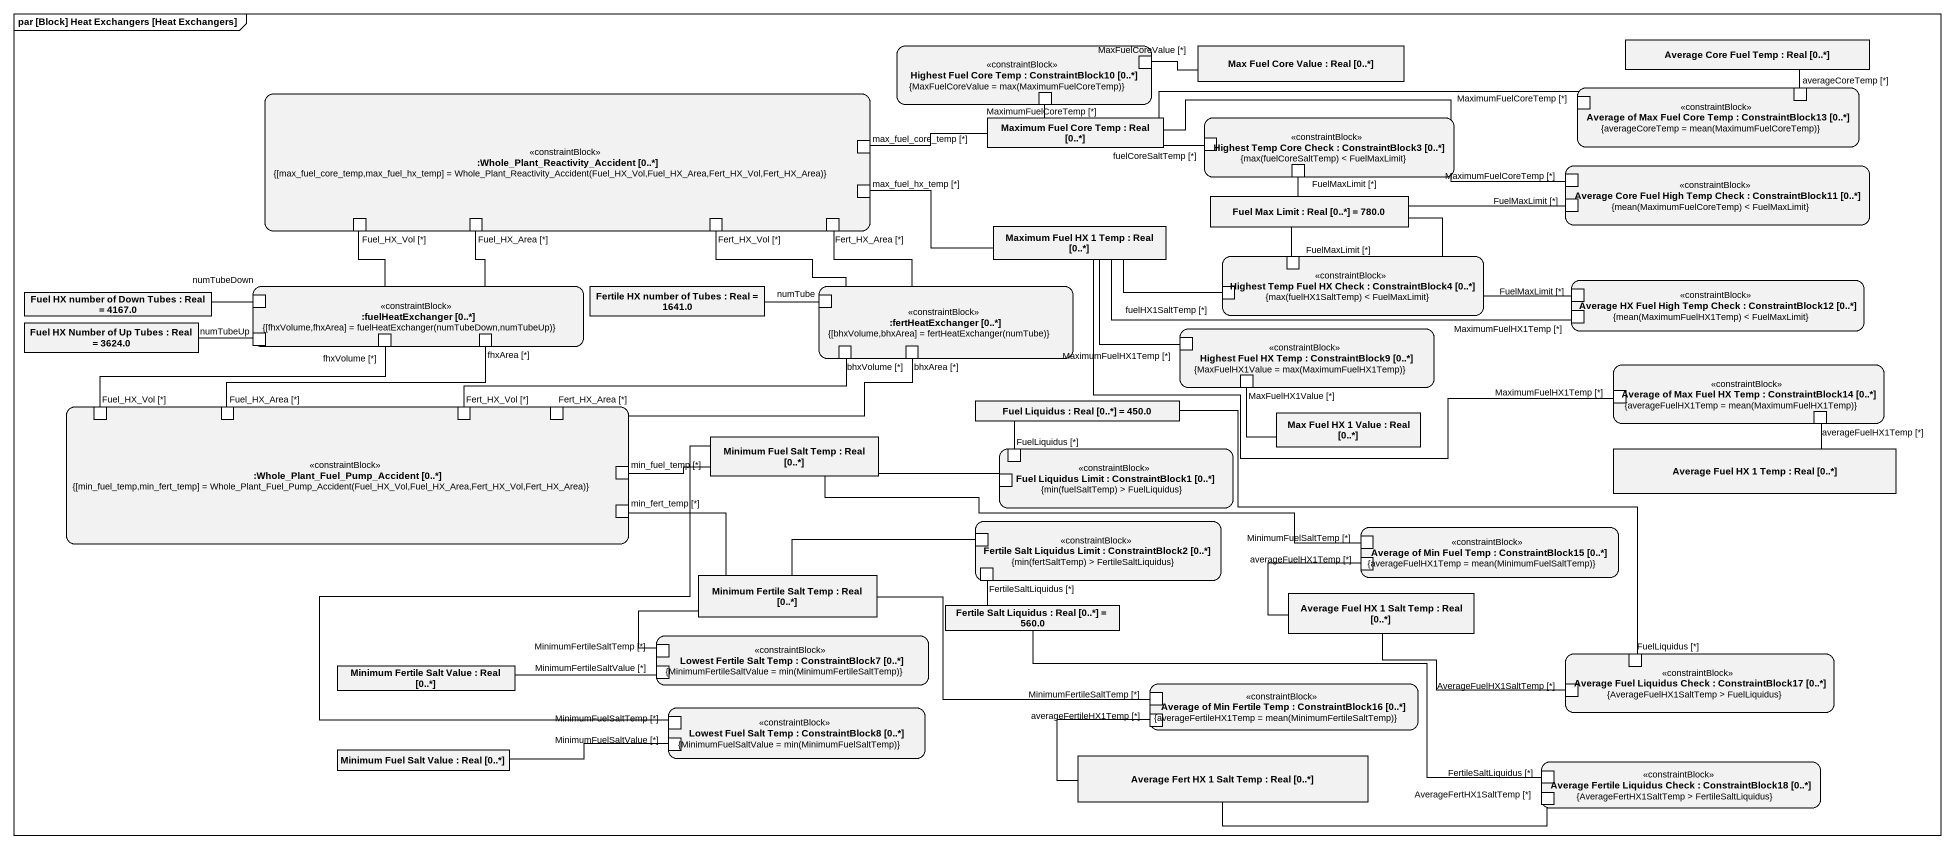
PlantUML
@startuml
mainframe par [Block] Heat Exchangers [Heat Exchangers]
rectangle "Highest Fuel Core Temp : ConstraintBlock10 [0..*]\n{MaxFuelCoreValue = max(MaximumFuelCoreTemp)}" as Highest_Fuel_Core_Temp <<constraintBlock>> {
  port "MaxFuelCoreValue [*]" as MaxFuelCoreValue
  port "MaximumFuelCoreTemp [*]" as MaximumFuelCoreTemp
}
rectangle "Max Fuel Core Value : Real [0..*]" as Max_Fuel_Core_Value
rectangle "Average Core Fuel Temp : Real [0..*]" as Average_Core_Fuel_Temp
rectangle "Average of Max Fuel Core Temp : ConstraintBlock13 [0..*]\n{averageCoreTemp = mean(MaximumFuelCoreTemp)}" as Average_of_Max_Fuel_Core <<constraintBlock>> {
  port "averageCoreTemp [*]" as averageCoreTemp
  port "MaximumFuelCoreTemp [*]" as MaximumFuelCoreTemp_2
}
rectangle ":Whole_Plant_Reactivity_Accident [0..*]\n{[max_fuel_core_temp,max_fuel_hx_temp] = Whole_Plant_Reactivity_Accident(Fuel_HX_Vol,Fuel_HX_Area,Fert_HX_Vol,Fert_HX_Area)}" as Whole_Plant_Reactivity <<constraintBlock>> {
  port "max_fuel_core_temp [*]" as max_fuel_core_temp
  port "max_fuel_hx_temp [*]" as max_fuel_hx_temp
  port "Fuel_HX_Vol [*]" as Fuel_HX_Vol
  port "Fuel_HX_Area [*]" as Fuel_HX_Area
  port "Fert_HX_Vol [*]" as Fert_HX_Vol
  port "Fert_HX_Area [*]" as Fert_HX_Area
}
rectangle "Maximum Fuel Core Temp : Real [0..*]" as Maximum_Fuel_Core_Temp
rectangle "Highest Temp Core Check : ConstraintBlock3 [0..*]\n{max(fuelCoreSaltTemp) < FuelMaxLimit}" as Highest_Temp_Core_Check <<constraintBlock>> {
  port "fuelCoreSaltTemp [*]" as fuelCoreSaltTemp
  port "FuelMaxLimit [*]" as FuelMaxLimit
}
rectangle "Average Core Fuel High Temp Check : ConstraintBlock11 [0..*]\n{mean(MaximumFuelCoreTemp) < FuelMaxLimit}" as Average_Core_Fuel_High_Temp <<constraintBlock>> {
  port "FuelMaxLimit [*]" as FuelMaxLimit_2
  port "MaximumFuelCoreTemp [*]" as MaximumFuelCoreTemp_3
}
rectangle "Fuel Max Limit : Real [0..*] = 780.0" as Fuel_Max_Limit
rectangle "Maximum Fuel HX 1 Temp : Real [0..*]" as Maximum_Fuel_HX_1_Temp
rectangle "Highest Temp Fuel HX Check : ConstraintBlock4 [0..*]\n{max(fuelHX1SaltTemp) < FuelMaxLimit}" as Highest_Temp_Fuel_HX_Check <<constraintBlock>> {
  port "FuelMaxLimit [*]" as FuelMaxLimit_3
  port "fuelHX1SaltTemp [*]" as fuelHX1SaltTemp
}
rectangle "Average HX Fuel High Temp Check : ConstraintBlock12 [0..*]\n{mean(MaximumFuelHX1Temp) < FuelMaxLimit}" as Average_HX_Fuel_High_Temp <<constraintBlock>> {
  port "FuelMaxLimit [*]" as FuelMaxLimit_4
  port "MaximumFuelHX1Temp [*]" as MaximumFuelHX1Temp
}
rectangle "Fuel HX Number of Up Tubes : Real = 3624.0" as Fuel_HX_Number_of_Up_Tubes
rectangle "Fuel HX number of Down Tubes : Real = 4167.0" as Fuel_HX_number_of_Down_Tubes
rectangle ":fuelHeatExchanger [0..*]\n{[fhxVolume,fhxArea] = fuelHeatExchanger(numTubeDown,numTubeUp)}" as fuelHeatExchanger_0 <<constraintBlock>> {
  port numTubeDown
  port numTubeUp
  port "fhxVolume [*]" as fhxVolume
  port "fhxArea [*]" as fhxArea
}
rectangle "Fertile HX number of Tubes : Real = 1641.0" as Fertile_HX_number_of_Tubes
rectangle ":fertHeatExchanger [0..*]\n{[bhxVolume,bhxArea] = fertHeatExchanger(numTube)}" as fertHeatExchanger_0 <<constraintBlock>> {
  port numTube
  port "bhxVolume [*]" as bhxVolume
  port "bhxArea [*]" as bhxArea
}
rectangle "Highest Fuel HX Temp : ConstraintBlock9 [0..*]\n{MaxFuelHX1Value = max(MaximumFuelHX1Temp)}" as Highest_Fuel_HX_Temp <<constraintBlock>> {
  port "MaximumFuelHX1Temp [*]" as MaximumFuelHX1Temp_2
  port "MaxFuelHX1Value [*]" as MaxFuelHX1Value
}
rectangle "Fuel Liquidus : Real [0..*] = 450.0" as Fuel_Liquidus
rectangle "Average of Max Fuel HX Temp : ConstraintBlock14 [0..*]\n{averageFuelHX1Temp = mean(MaximumFuelHX1Temp)}" as Average_of_Max_Fuel_HX_Temp <<constraintBlock>> {
  port "MaximumFuelHX1Temp [*]" as MaximumFuelHX1Temp_3
  port "averageFuelHX1Temp [*]" as averageFuelHX1Temp
}
rectangle ":Whole_Plant_Fuel_Pump_Accident [0..*]\n{[min_fuel_temp,min_fert_temp] = Whole_Plant_Fuel_Pump_Accident(Fuel_HX_Vol,Fuel_HX_Area,Fert_HX_Vol,Fert_HX_Area)}" as Whole_Plant_Fuel_Pump <<constraintBlock>> {
  port "Fuel_HX_Vol [*]" as Fuel_HX_Vol_2
  port "Fuel_HX_Area [*]" as Fuel_HX_Area_2
  port "Fert_HX_Vol [*]" as Fert_HX_Vol_2
  port "Fert_HX_Area [*]" as Fert_HX_Area_2
  port "min_fuel_temp [*]" as min_fuel_temp
  port "min_fert_temp [*]" as min_fert_temp
}
rectangle "Minimum Fuel Salt Temp : Real [0..*]" as Minimum_Fuel_Salt_Temp
rectangle "Max Fuel HX 1 Value : Real [0..*]" as Max_Fuel_HX_1_Value
rectangle "Fuel Liquidus Limit : ConstraintBlock1 [0..*]\n{min(fuelSaltTemp) > FuelLiquidus}" as Fuel_Liquidus_Limit <<constraintBlock>> {
  port " " as port1
  port "FuelLiquidus [*]" as FuelLiquidus
}
rectangle "Average Fuel HX 1 Temp : Real [0..*]" as Average_Fuel_HX_1_Temp
rectangle "Fertile Salt Liquidus Limit : ConstraintBlock2 [0..*]\n{min(fertSaltTemp) > FertileSaltLiquidus}" as Fertile_Salt_Liquidus_Limit <<constraintBlock>> {
  port " " as port2
  port "FertileSaltLiquidus [*]" as FertileSaltLiquidus
}
rectangle "Average of Min Fuel Temp : ConstraintBlock15 [0..*]\n{averageFuelHX1Temp = mean(MinimumFuelSaltTemp)}" as Average_of_Min_Fuel_Temp <<constraintBlock>> {
  port "MinimumFuelSaltTemp [*]" as MinimumFuelSaltTemp
  port "averageFuelHX1Temp [*]" as averageFuelHX1Temp_2
}
rectangle "Minimum Fertile Salt Temp : Real [0..*]" as Minimum_Fertile_Salt_Temp
rectangle "Average Fuel HX 1 Salt Temp : Real [0..*]" as Average_Fuel_HX_1_Salt_Temp
rectangle "Fertile Salt Liquidus : Real [0..*] = 560.0" as Fertile_Salt_Liquidus
rectangle "Minimum Fertile Salt Value : Real [0..*]" as Minimum_Fertile_Salt_Value
rectangle "Lowest Fertile Salt Temp : ConstraintBlock7 [0..*]\n{MinimumFertileSaltValue = min(MinimumFertileSaltTemp)}" as Lowest_Fertile_Salt_Temp <<constraintBlock>> {
  port "MinimumFertileSaltTemp [*]" as MinimumFertileSaltTemp
  port "MinimumFertileSaltValue [*]" as MinimumFertileSaltValue
}
rectangle "Average Fuel Liquidus Check : ConstraintBlock17 [0..*]\n{AverageFuelHX1SaltTemp > FuelLiquidus}" as Average_Fuel_Liquidus_Check <<constraintBlock>> {
  port "FuelLiquidus [*]" as FuelLiquidus_2
  port "AverageFuelHX1SaltTemp [*]" as AverageFuelHX1SaltTemp
}
rectangle "Lowest Fuel Salt Temp : ConstraintBlock8 [0..*]\n{MinimumFuelSaltValue = min(MinimumFuelSaltTemp)}" as Lowest_Fuel_Salt_Temp <<constraintBlock>> {
  port "MinimumFuelSaltTemp [*]" as MinimumFuelSaltTemp_2
  port "MinimumFuelSaltValue [*]" as MinimumFuelSaltValue
}
rectangle "Average of Min Fertile Temp : ConstraintBlock16 [0..*]\n{averageFertileHX1Temp = mean(MinimumFertileSaltTemp)}" as Average_of_Min_Fertile_Temp <<constraintBlock>> {
  port "MinimumFertileSaltTemp [*]" as MinimumFertileSaltTemp_2
  port "averageFertileHX1Temp [*]" as averageFertileHX1Temp
}
rectangle "Minimum Fuel Salt Value : Real [0..*]" as Minimum_Fuel_Salt_Value
rectangle "Average Fert HX 1 Salt Temp : Real [0..*]" as Average_Fert_HX_1_Salt_Temp
rectangle "Average Fertile Liquidus Check : ConstraintBlock18 [0..*]\n{AverageFertHX1SaltTemp > FertileSaltLiquidus}" as Average_Fertile_Liquidus <<constraintBlock>> {
  port "FertileSaltLiquidus [*]" as FertileSaltLiquidus_2
  port "AverageFertHX1SaltTemp [*]" as AverageFertHX1SaltTemp
}
MaxFuelCoreValue -right- Max_Fuel_Core_Value
averageCoreTemp -up- Average_Core_Fuel_Temp
Maximum_Fuel_Core_Temp -up- MaximumFuelCoreTemp
Maximum_Fuel_Core_Temp -right- MaximumFuelCoreTemp_2
Maximum_Fuel_Core_Temp -right- fuelCoreSaltTemp
Maximum_Fuel_Core_Temp -right- MaximumFuelCoreTemp_3
max_fuel_core_temp -right- Maximum_Fuel_Core_Temp
FuelMaxLimit -- Fuel_Max_Limit
max_fuel_hx_temp -right- Maximum_Fuel_HX_1_Temp
Fuel_Max_Limit -right- FuelMaxLimit_2
Fuel_Max_Limit -right- FuelMaxLimit_4
Maximum_Fuel_HX_1_Temp -right- fuelHX1SaltTemp
Maximum_Fuel_HX_1_Temp -right- MaximumFuelHX1Temp
Maximum_Fuel_HX_1_Temp -- MaximumFuelHX1Temp_2
Maximum_Fuel_HX_1_Temp -right- MaximumFuelHX1Temp_3
FuelMaxLimit_3 -up- Fuel_Max_Limit
Fuel_HX_Number_of_Up_Tubes -right- numTubeUp
Fuel_HX_number_of_Down_Tubes -right- numTubeDown
Fertile_HX_number_of_Tubes -right- numTube
fhxVolume -up- Fuel_HX_Vol
fhxVolume -left- Fuel_HX_Vol_2
fhxArea -up- Fuel_HX_Area
fhxArea -left- Fuel_HX_Area_2
bhxVolume -up- Fert_HX_Vol
bhxVolume -left- Fert_HX_Vol_2
bhxArea -up- Fert_HX_Area
bhxArea -left- Fert_HX_Area_2
Fuel_Liquidus -right- FuelLiquidus_2
MaxFuelHX1Value -right- Max_Fuel_HX_1_Value
Minimum_Fuel_Salt_Temp -right- port1
Minimum_Fuel_Salt_Temp -right- MinimumFuelSaltTemp
Minimum_Fuel_Salt_Temp -- MinimumFuelSaltTemp_2
averageFuelHX1Temp -- Average_Fuel_HX_1_Temp
min_fuel_temp -right- Minimum_Fuel_Salt_Temp
FuelLiquidus -up- Fuel_Liquidus
min_fert_temp -right- Minimum_Fertile_Salt_Temp
Minimum_Fertile_Salt_Temp -right- port2
Minimum_Fertile_Salt_Temp -left- MinimumFertileSaltTemp
Minimum_Fertile_Salt_Temp -right- MinimumFertileSaltTemp_2
FertileSaltLiquidus -- Fertile_Salt_Liquidus
Average_Fuel_HX_1_Salt_Temp -right- AverageFuelHX1SaltTemp
averageFuelHX1Temp_2 -- Average_Fuel_HX_1_Salt_Temp
Fertile_Salt_Liquidus -right- FertileSaltLiquidus_2
MinimumFertileSaltValue -left- Minimum_Fertile_Salt_Value
MinimumFuelSaltValue -left- Minimum_Fuel_Salt_Value
averageFertileHX1Temp -- Average_Fert_HX_1_Salt_Temp
Average_Fert_HX_1_Salt_Temp -right- AverageFertHX1SaltTemp
@enduml
